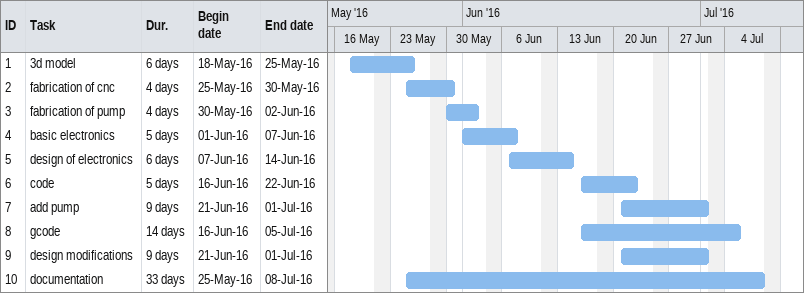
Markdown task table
| ID | Task | Duration | Start | Finish |
|---|---|---|---|---|
| 1 | 3d model | 6d | 2016-05-18 | 2016-05-25 |
| 2 | fabrication of cnc | 4d | 2016-05-25 | 2016-05-30 |
| 3 | fabrication of pump | 4d | 2016-05-30 | 2016-06-02 |
| 4 | basic electronics | 5d | 2016-06-01 | 2016-06-07 |
| 5 | design of electronics | 6d | 2016-06-07 | 2016-06-14 |
| 6 | code | 5d | 2016-06-16 | 2016-06-22 |
| 7 | add pump | 9d | 2016-06-21 | 2016-07-01 |
| 8 | gcode | 14d | 2016-06-16 | 2016-07-05 |
| 9 | design modifications | 9d | 2016-06-21 | 2016-07-01 |
| 10 | documentation | 33d | 2016-05-25 | 2016-07-08 |
